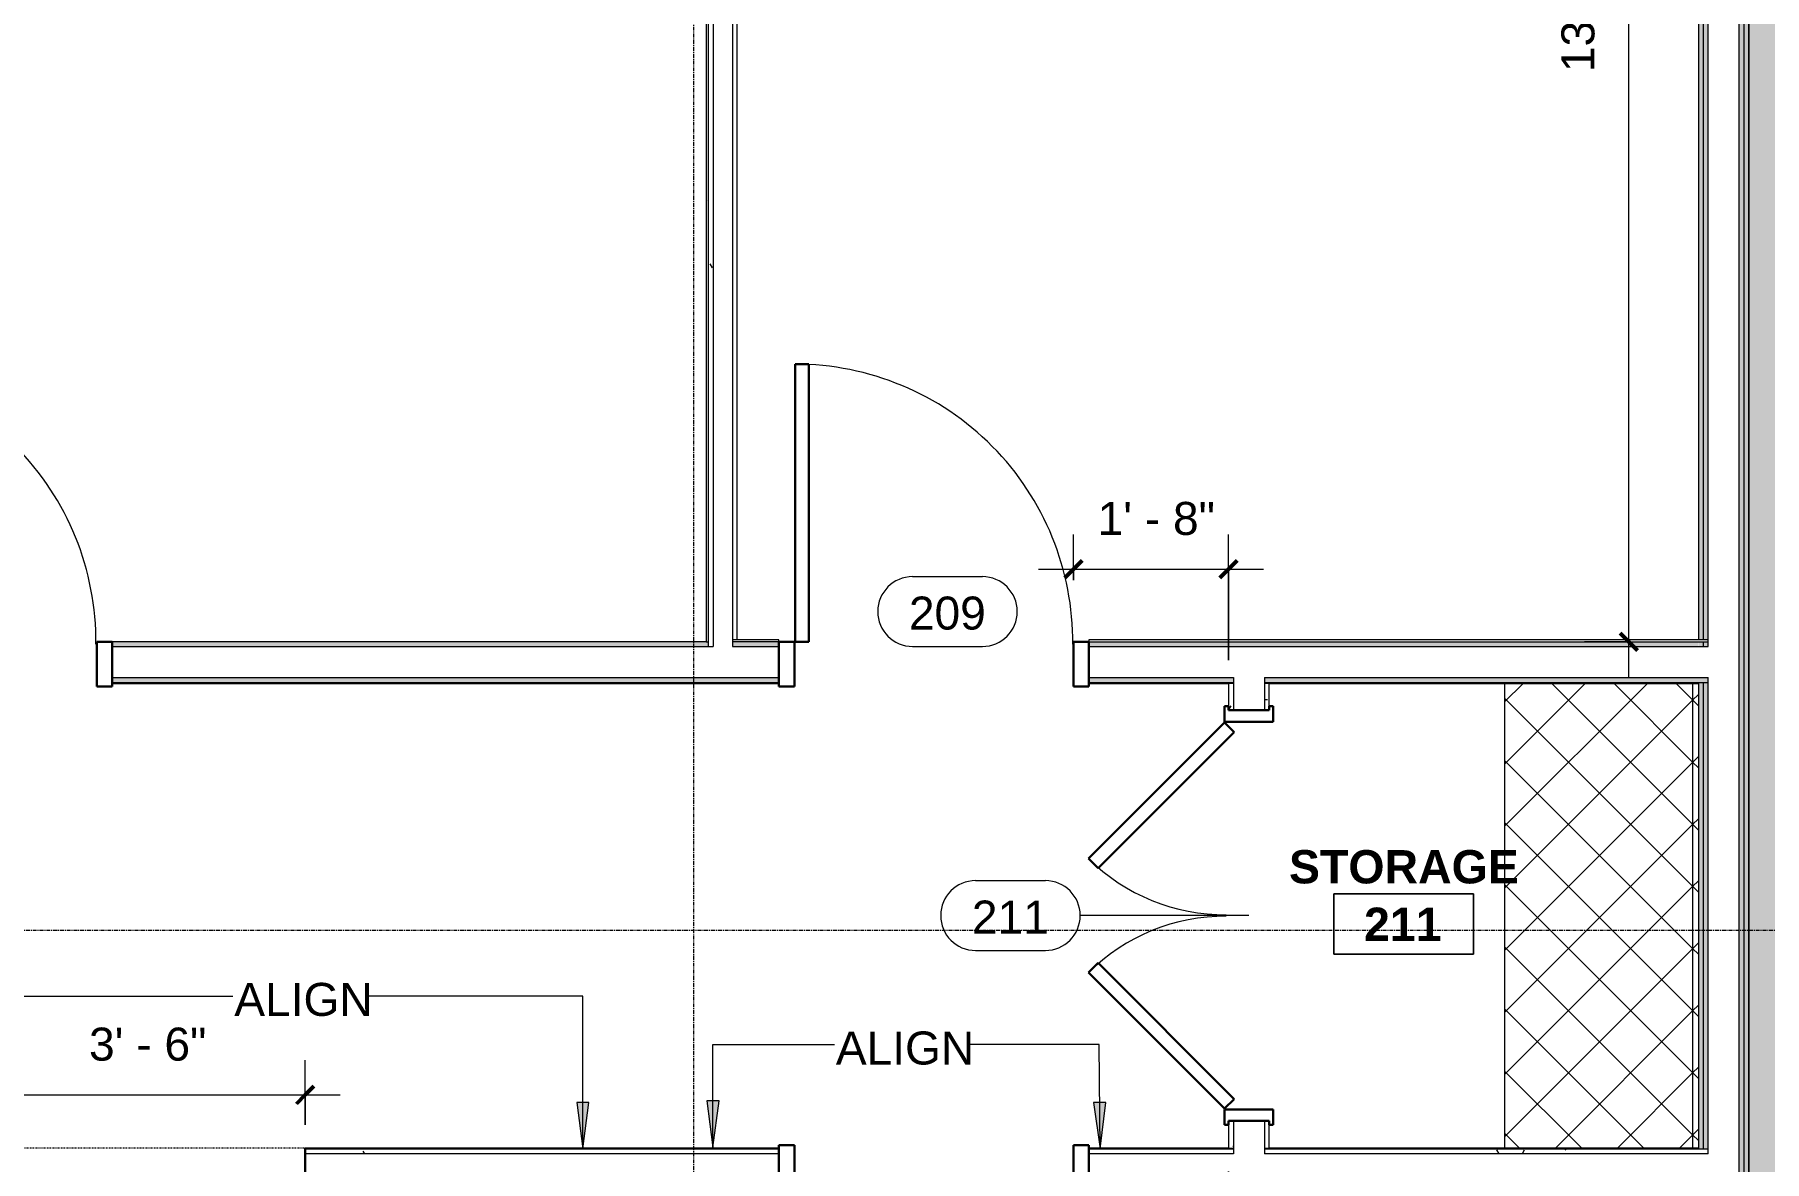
# Model space of a CAD drawing. Header units: inches. Extents: x 889 to 2667, y -546 to 1725.
# Drawn here: x 2240.9 to 2464.1, y 1434.2 to 1579.6 of the extents above; entities that cross this region are included whole.
import ezdxf

# ---------------------------------------------------------------- set-up
doc = ezdxf.new("R2010")
doc.units = ezdxf.units.IN
doc.header["$MEASUREMENT"] = 0
doc.linetypes.add('Grid Line 1_2_', pattern=[0.875, 0.5, -0.125, 0.125, -0.125])
doc.linetypes.add('Overhead', pattern=[0.15625, 0.09375, -0.0625])
for name, color, linetype, lineweight in [('A-ANNO-DIMS', 211, 'Continuous', 9), ('A-ANNO-DIMS-48', 211, 'Continuous', 9), ('A-AREA-IDEN', 2, 'Continuous', 9), ('A-DETL', 90, 'Continuous', 9), ('A-DETL-GENF', 92, 'Continuous', 9), ('A-DETL-MEDM', 33, 'Continuous', 30), ('A-DOOR', 31, 'Continuous', 18), ('A-DOOR-FRAM', 31, 'Continuous', 30), ('A-DOOR-IDEN', 31, 'Continuous', 9), ('A-WALL', 113, 'Continuous', 13), ('A-WALL-PATT', 111, 'Continuous', 18), ('G-ANNO-TEXT', 231, 'Continuous', 9), ('I-WALL', 2, 'Continuous', 18), ('Q-CASE', 31, 'Continuous', 9), ('S-GRID', 1, 'Continuous', 9)]:
    doc.layers.add(name, color=color, linetype=linetype, lineweight=lineweight)
doc.styles.add('Swis721 Lt BT_2', font='swissl.ttf', dxfattribs={"height": 4.257319})
doc.styles.add('Swis721 Lt BT_B', font='', dxfattribs={"height": 4.291988})
doc.styles.get('Swis721 Lt BT_B').set_extended_font_data('Swis721 Lt BT', bold=True)
doc.dimstyles.new('OTJ_-_3_32__Linear__1_2__Tolerance', dxfattribs={"dimscale": 12, "dimtxt": 4.5, "dimasz": 0.1875, "dimexe": 0.375, "dimexo": 0.25, "dimgap": 0.25, "dimtad": 1, "dimdec": 1, "dimrnd": 0.5, "dimzin": 3, "dimdsep": 46, "dimlunit": 4, "dimtxsty": 'Swis721 Lt BT_2', "dimblk1": 'OBLIQUE', "dimblk2": 'OBLIQUE', "dimsah": 1, "dimcen": 0.09, "dimdle": 0.375, "dimazin": 0, "dimtfac": 1, "dimtdec": 4, "dimtix": 1, "dimtmove": 0, "dimatfit": 3, "dimfxl": 1, "dimtvp": 1, "dimfrac": 2, "dimtolj": 1, "dimtzin": 0, "dimarcsym": 2})
pattern_1 = [(0, (2422.376, 0), (15.36, 3.84), [0.634, -10.886, 0.634, -10.886, -61.44]), (0, (2422.376, 0), (15.36, 3.84), [-23.04, 0.634, -22.406, 0.634, -10.886, -26.88]), (0, (2422.376, 0), (15.36, 3.84), [-57.6, 0.634, -7.046, 0.634, -18.566]), (120, (2428.136, 1.92), (-11.0055376, 11.38215), [0.634, -10.886, 0.634, -10.886, -61.44]), (120, (2428.136, 1.92), (-11.0055376, 11.38215), [-23.04, 0.634, -22.406, 0.634, -10.886, -26.88]), (120, (2428.136, 1.92), (-11.0055376, 11.38215), [-57.6, 0.634, -7.046, 0.634, -18.566]), (240, (2430.056, 9.6), (-4.3544624, -15.22215), [0.634, -10.886, 0.634, -10.886, -61.44]), (240, (2430.056, 9.6), (-4.3544624, -15.22215), [-23.04, 0.634, -22.406, 0.634, -10.886, -26.88]), (240, (2430.056, 9.6), (-4.3544624, -15.22215), [-57.6, 0.634, -7.046, 0.634, -18.566])]
pattern_2 = [(135, (3870.963, -33.188), (-4.006467, -4.006467), []), (225, (3870.963, -33.188), (4.006467, -4.006467), [])]

# ---------------------------------------------------------------- blocks, each defined once
blk = doc.blocks.new('Single Flush - OTJ_SOLIDFLUSH_ALUM-4815210-FIRST FLOOR CONSTRUCTION')
at = {"layer": 'A-DOOR', "lineweight": 30}
for p, q in [((16.15625, -2.6875), (17.90625, -2.6875)), ((16.15625, -38.5), (16.15625, -2.6875)), ((17.90625, -2.6875), (17.90625, -38.5)), ((17.90625, -38.5), (16.15625, -38.5))]:
    blk.add_line(p, q, dxfattribs=at)
at = {"layer": 'A-DOOR', "lineweight": 9}
blk.add_arc((17.90625, -2.6875), 35.8125, 179.5, 270, dxfattribs=at)
at = {"layer": 'A-DOOR-FRAM'}
for p, q in [((-20, 3.0625), (-20, -2.6875)), ((-20, 3.0625), (-18, 3.0625)), ((-18, 3.0625), (-18, -2.6875)), ((18.000004, 3.0625), (18.000004, -2.6875)), ((18.000004, 3.0625), (20.000004, 3.0625)), ((20.000004, 3.0625), (20.000004, -2.6875)), ((-20, -2.6875), (-18, -2.6875)), ((18.000004, -2.6875), (20.000004, -2.6875))]:
    blk.add_line(p, q, dxfattribs=at)
blk = doc.blocks.new('Door-Opening - 42_ x 80_-4757037-FIRST FLOOR CONSTRUCTION')
at = {"layer": 'A-DETL-GENF', "linetype": 'Overhead'}
for p, q in [((20.68, 2.69), (-21.32, 2.69)), ((-21.32, -2.69), (20.68, -2.69))]:
    blk.add_line(p, q, dxfattribs=at)
at = {"layer": 'A-DETL-MEDM'}
for p, q in [((-21.32, 2.69), (-21.32, -2.69)), ((20.68, -2.69), (20.68, 2.69))]:
    blk.add_line(p, q, dxfattribs=at)
blk = doc.blocks.new('Single Flush - OTJ_SOLIDFLUSH_ALUM-4815211-FIRST FLOOR CONSTRUCTION')
at = {"layer": 'A-DOOR', "lineweight": 30}
for p, q in [((16.15625, 38.5), (16.15625, 2.6875)), ((17.90625, 38.5), (16.15625, 38.5)), ((17.90625, 2.6875), (17.90625, 38.5)), ((16.15625, 2.6875), (17.90625, 2.6875))]:
    blk.add_line(p, q, dxfattribs=at)
at = {"layer": 'A-DOOR', "lineweight": 9}
blk.add_arc((17.90625, 2.6875), 35.8125, 90, 180.5, dxfattribs=at)
at = {"layer": 'A-DOOR-FRAM'}
for p, q in [((-20, -3.0625), (-20, 2.6875)), ((-20, 2.6875), (-18, 2.6875)), ((-18, -3.0625), (-18, 2.6875)), ((18.000004, -3.0625), (18.000004, 2.6875)), ((18.000004, 2.6875), (20.000004, 2.6875)), ((20.000004, -3.0625), (20.000004, 2.6875)), ((-20, -3.0625), (-18, -3.0625)), ((18.000004, -3.0625), (20.000004, -3.0625))]:
    blk.add_line(p, q, dxfattribs=at)
blk = doc.blocks.new('Double Flush - Int-F-WDMF-50_ x 84_-4815229-FIRST FLOOR CONSTRUCTION')
at = {"layer": 'A-DOOR', "lineweight": 30}
for p, q in [((-24.91, 3.12), (-7.36, 20.67)), ((-7.36, 20.67), (-6.12, 19.43)), ((7.36, 20.67), (6.12, 19.43)), ((24.91, 3.12), (7.36, 20.67)), ((-6.12, 19.43), (-23.67, 1.89)), ((6.12, 19.43), (23.67, 1.89)), ((-23.67, 1.89), (-24.91, 3.12)), ((23.67, 1.89), (24.91, 3.12))]:
    blk.add_line(p, q, dxfattribs=at)
at = {"layer": 'A-DOOR', "lineweight": 9}
for centre, start, end in [((-24.91, 3.12), 359.5, 45), ((24.91, 3.12), 135, 180.5)]:
    blk.add_arc(centre, 24.81, start, end, dxfattribs=at)
at = {"layer": 'A-DOOR-FRAM'}
for p, q in [((-27, 3.12), (-25, 3.12)), ((-27, 3.12), (-27, 2.62)), ((-27, 2.62), (-26.5, 2.62)), ((-26.5, -2.63), (-26.5, 2.62)), ((-25, -3.13), (-25, 3.12)), ((25, -3.13), (25, 3.12)), ((25, 3.12), (27, 3.12)), ((26.5, 2.62), (27, 2.62)), ((26.5, -2.63), (26.5, 2.62)), ((27, 3.12), (27, 2.62)), ((-27, -2.63), (-26.5, -2.63)), ((-27, -3.13), (-27, -2.63)), ((-27, -3.13), (-25, -3.13)), ((25, -3.13), (27, -3.13)), ((26.5, -2.63), (27, -2.63)), ((27, -3.13), (27, -2.63))]:
    blk.add_line(p, q, dxfattribs=at)
blk = doc.blocks.new('C-Counter Top - ADJ HEIGHT 3-4828371-FIRST FLOOR CONSTRUCTION')
at = {"layer": 'Q-CASE'}
h = blk.add_hatch(dxfattribs=at)
h.set_pattern_fill('FP_14', color=256, style=0, pattern_type=2)
h.set_pattern_definition(pattern_2)
h.paths.add_polyline_path([(12.68, -0.75), (12.68, 0), (-47.26, 0), (-47.26, -0.75), (12.53, -0.75)], flags=0)
h = blk.add_hatch(dxfattribs=at)
h.set_pattern_fill('FP_14', color=256, style=0, pattern_type=2)
h.set_pattern_definition(pattern_2)
h.paths.add_polyline_path([(12.68, -0.75), (-47.26, -0.75), (-47.26, -25), (12.68, -25)], flags=0)
for p, q in [((-47.26, -0.75), (12.68, -0.75)), ((-47.26, -25), (12.68, -25))]:
    blk.add_line(p, q, dxfattribs=at)
blk = doc.blocks.new('OTJ_ Room Tag - Room Name _ Number-360227-FIRST FLOOR CONSTRUCTION')
at = {"layer": 'A-AREA-IDEN'}
for p, q in [((-0.1881, -0.1636), (-0.1881, -0.0018)), ((-0.1881, -0.0018), (0.1869, -0.0018)), ((0.1869, -0.0018), (-0.1881, -0.0018)), ((-0.1881, -0.0018), (-0.1881, -0.1636)), ((0.1869, -0.0018), (0.1869, -0.1636)), ((0.1869, -0.1636), (0.1869, -0.0018)), ((0.1869, -0.1636), (-0.1881, -0.1636)), ((-0.1881, -0.1636), (0.1869, -0.1636))]:
    blk.add_line(p, q, dxfattribs=at)
blk = doc.blocks.new('Door Tag - Door Tag-41184-FIRST FLOOR CONSTRUCTION')
at = {"layer": 'A-DOOR-IDEN'}
for p, q in [((-0.09375, 0.09375), (0.09375, 0.09375)), ((-0.09375, -0.09375), (0.09375, -0.09375))]:
    blk.add_line(p, q, dxfattribs=at)
for centre, start, end in [((-0.09375, 0), 90, 270), ((0.09375, 0), 270, 90)]:
    blk.add_arc(centre, 0.09375, start, end, dxfattribs=at)
blk = doc.blocks.new('DIMBLOCK7-FIRST FLOOR CONSTRUCTION')
at = {"layer": 'A-ANNO-DIMS-48'}
for p, q in [((2446.56, 1496.72), (2446.56, 1672.79)), ((2447.97, 1668.29), (2442.06, 1668.29)), ((2446.56, 1668.29), (2447.97, 1668.29)), ((2440.87, 1501.22), (2451.06, 1501.22)), ((2446.56, 1501.22), (2440.87, 1501.22))]:
    blk.add_line(p, q, dxfattribs=at)
at = {"layer": 'A-ANNO-DIMS-48', "lineweight": 50}
for p, q in [((2446.56, 1668.29), (2445.44, 1669.41)), ((2446.56, 1668.29), (2447.69, 1667.16)), ((2446.56, 1501.22), (2445.44, 1502.35)), ((2446.56, 1501.22), (2447.69, 1500.1))]:
    blk.add_line(p, q, dxfattribs=at)
at = {"layer": 'A-ANNO-DIMS-48', "color": 0, "insert": (2437.88, 1574.72), "char_height": 4.257, "width": 24.0857, "attachment_point": 1, "rotation": 90, "line_spacing_factor": 1.00667, "style": 'Swis721 Lt BT_2'}
blk.add_mtext('13\' - 11"', dxfattribs=at)
blk = doc.blocks.new('_Oblique')
at = {"color": 0, "linetype": 'ByBlock', "lineweight": -2}
blk.add_line((-0.5, -0.5), (0.5, 0.5), dxfattribs=at)
blk = doc.blocks.new('DIMBLOCK9-FIRST FLOOR CONSTRUCTION')
at = {"layer": 'A-ANNO-DIMS-48'}
for p, q in [((2374.94, 1509.18), (2374.94, 1515.08)), ((2394.94, 1498.85), (2394.94, 1515.08)), ((2370.44, 1510.58), (2399.44, 1510.58)), ((2374.94, 1510.58), (2374.94, 1509.18)), ((2394.94, 1510.58), (2394.94, 1498.85))]:
    blk.add_line(p, q, dxfattribs=at)
at = {"layer": 'A-ANNO-DIMS-48', "lineweight": 50}
for p, q in [((2374.94, 1510.58), (2376.06, 1511.71)), ((2394.94, 1510.58), (2396.06, 1511.71)), ((2374.94, 1510.58), (2373.81, 1509.46)), ((2394.94, 1510.58), (2393.81, 1509.46))]:
    blk.add_line(p, q, dxfattribs=at)
at = {"layer": 'A-ANNO-DIMS-48', "color": 0, "insert": (2378.05, 1519.27), "char_height": 4.257, "width": 16.5429, "attachment_point": 1, "line_spacing_factor": 1.00667, "style": 'Swis721 Lt BT_2'}
blk.add_mtext('1\' - 8"', dxfattribs=at)
blk = doc.blocks.new('DIMBLOCK10-FIRST FLOOR CONSTRUCTION')
at = {"layer": 'A-ANNO-DIMS-48'}
for p, q in [((2394.94, 1432.91), (2394.94, 1412.51)), ((2394.94, 1417.01), (2394.94, 1432.91)), ((2374.94, 1415.6), (2374.94, 1421.51)), ((2370.44, 1417.01), (2399.44, 1417.01)), ((2374.94, 1417.01), (2374.94, 1415.6))]:
    blk.add_line(p, q, dxfattribs=at)
at = {"layer": 'A-ANNO-DIMS-48', "lineweight": 50}
for p, q in [((2374.94, 1417.01), (2373.81, 1415.88)), ((2374.94, 1417.01), (2376.06, 1418.13)), ((2394.94, 1417.01), (2393.81, 1415.88)), ((2394.94, 1417.01), (2396.06, 1418.13))]:
    blk.add_line(p, q, dxfattribs=at)
at = {"layer": 'A-ANNO-DIMS-48', "color": 0, "insert": (2378.05, 1425.69), "char_height": 4.257, "width": 16.5429, "attachment_point": 1, "line_spacing_factor": 1.00667, "style": 'Swis721 Lt BT_2'}
blk.add_mtext('1\' - 8"', dxfattribs=at)
blk = doc.blocks.new('DIMBLOCK11-FIRST FLOOR CONSTRUCTION')
at = {"layer": 'A-ANNO-DIMS-48'}
for p, q in [((2233.85, 1438.91), (2233.85, 1447.27)), ((2275.85, 1438.91), (2275.85, 1447.27)), ((2229.35, 1442.77), (2280.35, 1442.77)), ((2233.85, 1442.77), (2233.85, 1438.91)), ((2275.85, 1442.77), (2275.85, 1438.91))]:
    blk.add_line(p, q, dxfattribs=at)
at = {"layer": 'A-ANNO-DIMS-48', "lineweight": 50}
for p, q in [((2233.85, 1442.77), (2234.97, 1443.89)), ((2275.85, 1442.77), (2276.97, 1443.89)), ((2233.85, 1442.77), (2232.72, 1441.64)), ((2275.85, 1442.77), (2274.72, 1441.64))]:
    blk.add_line(p, q, dxfattribs=at)
at = {"layer": 'A-ANNO-DIMS-48', "color": 0, "insert": (2247.95, 1451.45), "char_height": 4.257, "width": 16.5429, "attachment_point": 1, "line_spacing_factor": 1.00667, "style": 'Swis721 Lt BT_2'}
blk.add_mtext('3\' - 6"', dxfattribs=at)

msp = doc.modelspace()

# ---------------------------------------------------------------- hatches: boundary and pattern name
at = {"layer": 'A-DETL-GENF', "transparency": 33554534}
h = msp.add_hatch(color=8, dxfattribs=at)
h.paths.add_polyline_path([(2592.19, 1071.93), (2606.52, 1071.93), (2606.52, 1100.16), (2592.19, 1100.16)], flags=0)
h.paths.add_polyline_path([(2039.82, 1071.93), (2039.82, 1105.04), (1979.81, 1105.04), (1979.81, 1071.93), (2002.81, 1071.93)], flags=0)
h.paths.add_polyline_path([(1861.16, 1071.93), (1974.94, 1071.93), (1974.94, 1100.16), (1861.16, 1100.16)], flags=0)
h.paths.add_polyline_path([(2497.19, 1071.93), (2587.31, 1071.93), (2587.31, 1100.16), (2497.19, 1100.16), (2497.19, 1076.14)], flags=0)
h.paths.add_polyline_path([(2045.07, 1071.93), (2189.07, 1071.93), (2189.07, 1099.79), (2045.07, 1099.79)], flags=0)
h.paths.add_polyline_path([(2386.33, 1071.93), (2427.44, 1071.93), (2427.44, 1100.16), (2194.32, 1100.16), (2194.32, 1071.93), (2327.01, 1071.93)], flags=0)
h.paths.add_polyline_path([(2432.31, 1071.93), (2492.31, 1071.93), (2492.31, 1100.16), (2432.31, 1100.16)], flags=0)
h.paths.add_polyline_path([(1953.81, 1105.04), (1956.81, 1105.04), (1956.81, 1184.04), (1861.16, 1184.04), (1861.16, 1105.04), (1930.06, 1105.04)], flags=0)
h.paths.add_polyline_path([(2587.31, 1105.04), (2606.52, 1105.04), (2606.52, 1184.04), (2552.19, 1184.04), (2552.19, 1197.04), (2503.19, 1197.04), (2503.19, 1184.04), (2432.06, 1184.04), (2432.06, 1105.04), (2557.06, 1105.04)], flags=0)
h.paths.add_polyline_path([(1897.17, 1188.29), (1953.81, 1188.29), (1953.81, 1247.04), (1923.06, 1247.04), (1923.06, 1273.79), (1904.81, 1273.79), (1904.81, 1303.29), (1930.06, 1303.29), (1930.06, 1329.66), (1861.16, 1329.66), (1861.16, 1188.29)], flags=0)
h.paths.add_polyline_path([(2557.06, 1188.91), (2606.52, 1188.91), (2606.52, 1255.04), (2557.06, 1255.04), (2557.06, 1197.04)], flags=0)
h.paths.add_polyline_path([(2462.06, 1188.91), (2498.31, 1188.91), (2498.31, 1211.04), (2552.19, 1211.04), (2552.19, 1255.04), (2432.06, 1255.04), (2432.06, 1188.91), (2448.84, 1188.91)], flags=0)
h.paths.add_polyline_path([(1934.59, 1251.29), (1953.81, 1251.29), (1953.81, 1281.04), (1934.31, 1281.04), (1934.31, 1273.79), (1927.31, 1273.79), (1927.31, 1251.29), (1930.06, 1251.29)], flags=0)
h.paths.add_polyline_path([(2552.19, 1259.91), (2606.52, 1259.91), (2606.52, 1668.29), (2462.06, 1668.29), (2462.06, 1259.91), (2513.35, 1259.91)], flags=0)
h.paths.add_polyline_path([(1935.81, 1259.99), (1935.81, 1272.09), (1936.62, 1272.09), (1936.62, 1266.29), (1947.5, 1266.29), (1947.5, 1272.09), (1948.31, 1272.09), (1948.31, 1259.99), (1947.5, 1259.99), (1947.5, 1265.78), (1936.62, 1265.78), (1936.62, 1259.99)], flags=0)
h.paths.add_polyline_path([(1930.14, 1334.54), (1953.81, 1334.54), (1953.81, 1441.66), (1861.16, 1441.66), (1861.16, 1334.54), (1930.06, 1334.54)], flags=0)
h.paths.add_polyline_path([(1948.64, 1446.54), (1953.81, 1446.54), (1953.81, 1554.66), (1861.16, 1554.66), (1861.16, 1446.54), (1938.03, 1446.54)], flags=0)
h.paths.add_polyline_path([(1953.81, 1559.54), (1953.81, 1651.04), (1930.06, 1651.04), (1930.06, 1668.29), (1926.07, 1668.29), (1926.07, 1670.29), (1862.07, 1670.29), (1862.07, 1668.29), (1861.16, 1668.29), (1861.16, 1559.54), (1946, 1559.54)], flags=0)
h.paths.add_polyline_path([(1953.81, 1655.29), (1953.81, 1668.29), (1934.31, 1668.29), (1934.31, 1655.29), (1952.76, 1655.29)], flags=0)
h.paths.add_polyline_path([(1946.48, 1656.99), (1946.48, 1661.83), (1937.64, 1661.83), (1937.64, 1656.99), (1936.96, 1656.99), (1936.96, 1667.09), (1937.64, 1667.09), (1937.64, 1662.25), (1946.48, 1662.25), (1946.48, 1667.09), (1947.16, 1667.09), (1947.16, 1656.99)], flags=0)
at = {"layer": 'A-WALL-PATT', "lineweight": 9}
h = msp.add_hatch(dxfattribs=at)
h.set_pattern_fill('FP_2', color=256, style=0, pattern_type=2)
h.set_pattern_definition(pattern_1)
h.paths.add_polyline_path([(2456.19, 1259.91), (2456.19, 1430.29), (2455.56, 1430.29), (2455.56, 1259.91)], flags=0)
h.paths.add_polyline_path([(2455.59, 1430.54), (2456.19, 1430.54), (2456.19, 1431.16), (2455.56, 1431.16), (2455.57, 1430.54)], flags=0)
h.paths.add_polyline_path([(2456.19, 1435.79), (2456.19, 1495.97), (2455.56, 1495.97), (2455.57, 1435.79)], flags=0)
h.paths.add_polyline_path([(2456.19, 1500.6), (2456.19, 1501.22), (2455.56, 1501.22), (2455.59, 1500.6), (2455.84, 1500.6)], flags=0)
h.paths.add_polyline_path([(2455.56, 1501.47), (2456.19, 1501.47), (2456.19, 1668.29), (2455.56, 1668.29), (2455.56, 1522.54)], flags=0)
h = msp.add_hatch(dxfattribs=at)
h.set_pattern_fill('FP_2', color=256, style=0, pattern_type=2)
h.set_pattern_definition(pattern_1)
h.paths.add_polyline_path([(2456.19, 1259.91), (2456.81, 1259.91), (2456.81, 1430.29), (2456.19, 1430.29), (2456.19, 1297.23)], flags=0)
h.paths.add_polyline_path([(2456.56, 1430.54), (2456.81, 1430.54), (2456.81, 1431.16), (2456.19, 1431.16), (2456.19, 1430.54), (2456.29, 1430.54)], flags=0)
h.paths.add_polyline_path([(2456.56, 1435.79), (2456.81, 1435.79), (2456.81, 1495.97), (2456.19, 1495.97), (2456.19, 1435.79)], flags=0)
h.paths.add_polyline_path([(2456.8, 1500.6), (2456.81, 1500.6), (2456.81, 1501.22), (2456.19, 1501.22), (2456.19, 1500.6), (2456.56, 1500.6)], flags=0)
h.paths.add_polyline_path([(2456.81, 1501.47), (2456.81, 1668.29), (2456.19, 1668.29), (2456.19, 1501.47), (2456.56, 1501.47)], flags=0)
h = msp.add_hatch(dxfattribs=at)
h.set_pattern_fill('FP_2', color=256, style=0, pattern_type=2)
h.set_pattern_definition(pattern_1)
h.paths.add_polyline_path([(2461.44, 1259.91), (2461.44, 1668.29), (2460.81, 1668.29), (2460.81, 1259.91)], flags=0)
h = msp.add_hatch(dxfattribs=at)
h.set_pattern_fill('FP_2', color=256, style=0, pattern_type=2)
h.set_pattern_definition(pattern_1)
h.paths.add_polyline_path([(2461.44, 1259.91), (2462.06, 1259.91), (2462.06, 1668.29), (2461.44, 1668.29), (2461.44, 1259.94)], flags=0)
h = msp.add_hatch(dxfattribs=at)
h.set_pattern_fill('FP_2', color=256, style=0, pattern_type=2)
h.set_pattern_definition(pattern_1)
h.paths.add_polyline_path([(2328.44, 1500.6), (2328.44, 1643.54), (2327.81, 1643.54), (2327.81, 1500.6)], flags=0)
h = msp.add_hatch(dxfattribs=at)
h.set_pattern_fill('FP_2', color=256, style=0, pattern_type=2)
h.set_pattern_definition(pattern_1)
h.paths.add_polyline_path([(2331.56, 1501.47), (2331.56, 1643.54), (2330.94, 1643.54), (2330.94, 1501.47)], flags=0)
h = msp.add_hatch(dxfattribs=at)
h.set_pattern_fill('FP_2', color=256, style=0, pattern_type=2)
h.set_pattern_definition(pattern_1)
h.paths.add_polyline_path([(2455.56, 1500.6), (2455.56, 1501.22), (2376.94, 1501.22), (2376.94, 1500.6), (2455.56, 1500.6)], flags=0)
h.paths.add_polyline_path([(2334.92, 1500.6), (2336.94, 1500.6), (2336.94, 1501.22), (2330.94, 1501.22), (2330.94, 1500.6), (2334.55, 1500.6)], flags=0)
h.paths.add_polyline_path([(2327.56, 1500.6), (2327.81, 1500.6), (2327.81, 1501.22), (2250.94, 1501.22), (2250.94, 1500.6), (2327.01, 1500.6)], flags=0)
h.paths.add_polyline_path([(2206.44, 1500.6), (2210.94, 1500.6), (2210.94, 1501.22), (2206.44, 1501.22), (2206.44, 1500.6)], flags=0)
h.paths.add_polyline_path([(2203.06, 1500.6), (2203.31, 1500.6), (2203.31, 1501.22), (2199.94, 1501.22), (2199.94, 1500.6), (2202.24, 1500.6)], flags=0)
h.paths.add_polyline_path([(2031.31, 1500.6), (2078.69, 1500.6), (2078.69, 1501.22), (2002.44, 1501.22), (2002.44, 1500.6), (2030.94, 1500.6)], flags=0)
h.paths.add_polyline_path([(2094.08, 1500.6), (2159.94, 1500.6), (2159.94, 1501.22), (2081.81, 1501.22), (2081.81, 1500.6)], flags=0)
h.paths.add_polyline_path([(1962.44, 1500.6), (1962.44, 1501.22), (1958.06, 1501.22), (1958.06, 1500.6), (1958.4, 1500.6)], flags=0)
h = msp.add_hatch(dxfattribs=at)
h.set_pattern_fill('FP_2', color=256, style=0, pattern_type=2)
h.set_pattern_definition(pattern_1)
h.paths.add_polyline_path([(2456.81, 1495.97), (2456.81, 1496.6), (2399.56, 1496.6), (2399.56, 1495.97), (2456.56, 1495.97)], flags=0)
h.paths.add_polyline_path([(2393.56, 1495.97), (2395.56, 1495.97), (2395.56, 1496.6), (2376.94, 1496.6), (2376.94, 1495.97), (2392.69, 1495.97)], flags=0)
h.paths.add_polyline_path([(2275.85, 1495.97), (2336.94, 1495.97), (2336.94, 1496.6), (2250.94, 1496.6), (2250.94, 1495.97)], flags=0)
h.paths.add_polyline_path([(2047.5, 1495.97), (2159.94, 1495.97), (2159.94, 1496.6), (2002.44, 1496.6), (2002.44, 1495.97), (2045.27, 1495.97)], flags=0)
h.paths.add_polyline_path([(2203.31, 1495.97), (2210.94, 1495.97), (2210.94, 1496.6), (2199.94, 1496.6), (2199.94, 1495.97), (2203.06, 1495.97)], flags=0)
h.paths.add_polyline_path([(1962.44, 1495.97), (1962.44, 1496.6), (1958.06, 1496.6), (1958.06, 1495.97)], flags=0)
h = msp.add_hatch(dxfattribs=at)
h.set_pattern_fill('FP_2', color=256, style=0, pattern_type=2)
h.set_pattern_definition(pattern_1)
h.paths.add_polyline_path([(2394.94, 1435.91), (2395.56, 1435.92), (2395.56, 1439.41), (2394.94, 1439.41)], flags=0)
h.paths.add_polyline_path([(2395.56, 1492.41), (2395.56, 1495.85), (2394.94, 1495.85), (2394.94, 1492.41)], flags=0)
h = msp.add_hatch(dxfattribs=at)
h.set_pattern_fill('FP_2', color=256, style=0, pattern_type=2)
h.set_pattern_definition(pattern_1)
h.paths.add_polyline_path([(2400.19, 1435.91), (2400.19, 1439.41), (2399.56, 1439.41), (2399.56, 1435.91)], flags=0)
h.paths.add_polyline_path([(2399.56, 1492.41), (2400.19, 1492.41), (2400.19, 1495.85), (2399.56, 1495.85)], flags=0)
h = msp.add_hatch(dxfattribs=at)
h.set_pattern_fill('FP_2', color=256, style=0, pattern_type=2)
h.set_pattern_definition(pattern_1)
h.paths.add_polyline_path([(2456.81, 1435.16), (2456.8, 1435.79), (2399.56, 1435.79), (2399.56, 1435.16), (2456.56, 1435.16)], flags=0)
h.paths.add_polyline_path([(2381.69, 1435.16), (2395.56, 1435.16), (2395.56, 1435.79), (2376.94, 1435.79), (2376.94, 1435.16), (2381.44, 1435.16)], flags=0)
h.paths.add_polyline_path([(2275.85, 1435.16), (2336.94, 1435.16), (2336.94, 1435.79), (2275.85, 1435.79)], flags=0)
h.paths.add_polyline_path([(2207.06, 1435.16), (2233.85, 1435.16), (2233.84, 1435.79), (2169.6, 1435.79), (2169.6, 1435.16), (2206.44, 1435.16)], flags=0)
h.paths.add_polyline_path([(2120.85, 1435.16), (2129.6, 1435.16), (2129.6, 1435.79), (2120.85, 1435.79)], flags=0)
at = {"layer": 'G-ANNO-TEXT'}
for points in [[(2311.65, 1435.8), (2312.44, 1441.8), (2310.86, 1441.8)], [(2328.43, 1436), (2329.22, 1442), (2327.64, 1442)], [(2378.39, 1435.8), (2379.12, 1441.81), (2377.54, 1441.79)]]:
    msp.add_hatch(color=7, dxfattribs=at).paths.add_polyline_path(points, flags=0)

# ---------------------------------------------------------------- linework, layer by layer
at = {"layer": 'A-DETL'}
msp.add_line((2462.06, 1668.29), (2462.06, 1259.91), dxfattribs=at)
at = {"layer": 'A-DOOR-IDEN'}
msp.add_line((2397.56, 1465.91), (2375.81, 1465.91), dxfattribs=at)
at = {"layer": 'A-WALL', "lineweight": 18}
for p, q in [((2456.19, 1501.47), (2456.19, 1668.29)), ((2456.81, 1500.6), (2456.81, 1668.29)), ((2460.81, 1259.91), (2460.81, 1668.29)), ((2461.44, 1259.91), (2461.44, 1668.29)), ((2327.81, 1643.54), (2327.81, 1500.6)), ((2328.44, 1643.54), (2328.44, 1500.6)), ((2330.94, 1643.54), (2330.94, 1500.6)), ((2250.94, 1500.6), (2328.44, 1500.6)), ((2327.56, 1501.22), (2327.81, 1501.22)), ((2331.56, 1501.47), (2330.94, 1501.47)), ((2336.94, 1501.22), (2330.94, 1501.22)), ((2330.94, 1500.6), (2336.94, 1500.6)), ((2376.94, 1501.22), (2456.81, 1501.22)), ((2376.94, 1500.6), (2456.81, 1500.6)), ((2456.81, 1501.47), (2455.56, 1501.47)), ((2456.19, 1500.6), (2456.19, 1501.22)), ((2250.94, 1496.6), (2336.94, 1496.6)), ((2250.94, 1495.97), (2336.94, 1495.97)), ((2376.94, 1496.6), (2395.56, 1496.6)), ((2376.94, 1495.97), (2395.56, 1495.97)), ((2395.56, 1495.85), (2394.94, 1495.85)), ((2395.56, 1496.6), (2395.56, 1492.41)), ((2399.56, 1496.6), (2456.81, 1496.6)), ((2399.56, 1496.6), (2399.56, 1492.41)), ((2399.56, 1495.97), (2456.81, 1495.97)), ((2400.19, 1495.85), (2399.56, 1495.85)), ((2455.56, 1495.85), (2455.56, 1495.97)), ((2456.19, 1435.79), (2456.19, 1495.97)), ((2456.81, 1435.16), (2456.81, 1496.6)), ((2395.56, 1439.41), (2395.56, 1435.16)), ((2399.56, 1439.41), (2399.56, 1435.16)), ((2336.94, 1435.79), (2275.85, 1435.79)), ((2336.94, 1435.16), (2275.85, 1435.16)), ((2395.56, 1435.79), (2376.94, 1435.79)), ((2395.56, 1435.16), (2376.94, 1435.16)), ((2394.94, 1435.91), (2395.56, 1435.91)), ((2399.56, 1435.91), (2400.19, 1435.91)), ((2456.81, 1435.79), (2399.56, 1435.79)), ((2456.81, 1435.16), (2399.56, 1435.16)), ((2455.56, 1435.79), (2455.56, 1435.91))]:
    msp.add_line(p, q, dxfattribs=at)
at = {"layer": 'G-ANNO-TEXT', "color": 7}
for p, q in [((2219.72, 1455.52), (2266.5, 1455.52)), ((2310.75, 1455.52), (2283.66, 1455.52)), ((2311.65, 1455.52), (2310.75, 1455.52)), ((2311.65, 1435.8), (2311.65, 1455.52)), ((2328.43, 1449.26), (2344.1, 1449.26)), ((2328.43, 1436), (2328.43, 1449.26)), ((2378.26, 1449.26), (2361.26, 1449.26)), ((2378.39, 1435.8), (2378.26, 1449.26)), ((2312.44, 1441.8), (2310.86, 1441.8)), ((2310.86, 1441.8), (2311.65, 1435.8)), ((2311.65, 1435.8), (2312.44, 1441.8)), ((2329.22, 1442), (2327.64, 1442)), ((2327.64, 1442), (2328.43, 1436)), ((2328.43, 1436), (2329.22, 1442)), ((2379.12, 1441.81), (2377.54, 1441.79)), ((2377.54, 1441.79), (2378.39, 1435.8)), ((2378.39, 1435.8), (2379.12, 1441.81))]:
    msp.add_line(p, q, dxfattribs=at)
at = {"layer": 'I-WALL'}
for p, q in [((2455.56, 1668.29), (2455.56, 1501.47)), ((2462.06, 1259.91), (2462.06, 1668.29)), ((2327.56, 1643.54), (2327.56, 1501.22)), ((2331.56, 1501.47), (2331.56, 1643.54)), ((2327.56, 1501.22), (2250.94, 1501.22)), ((2250.94, 1501.22), (2250.94, 1495.85)), ((2336.94, 1501.47), (2331.56, 1501.47)), ((2336.94, 1495.85), (2336.94, 1501.47)), ((2376.94, 1501.47), (2376.94, 1495.85)), ((2455.56, 1501.47), (2376.94, 1501.47)), ((2250.94, 1495.85), (2336.94, 1495.85)), ((2376.94, 1495.85), (2394.94, 1495.85)), ((2394.94, 1495.85), (2394.94, 1492.41)), ((2400.19, 1495.85), (2455.56, 1495.85)), ((2400.19, 1492.41), (2400.19, 1495.85)), ((2455.56, 1495.85), (2455.56, 1435.91)), ((2394.94, 1492.41), (2400.19, 1492.41)), ((2400.19, 1439.41), (2394.94, 1439.41)), ((2394.94, 1439.41), (2394.94, 1435.91)), ((2400.19, 1435.91), (2400.19, 1439.41)), ((2336.94, 1435.91), (2275.85, 1435.91)), ((2336.94, 1430.29), (2336.94, 1435.91)), ((2394.94, 1435.91), (2376.94, 1435.91)), ((2376.94, 1435.91), (2376.94, 1430.29)), ((2455.56, 1435.91), (2400.19, 1435.91))]:
    msp.add_line(p, q, dxfattribs=at)
at = {"layer": 'S-GRID', "linetype": 'Grid Line 1_2_'}
for p, q in [((2325.96, 1023.57), (2325.96, 1712.92)), ((1812.82, 1464.04), (2654.85, 1464.04))]:
    msp.add_line(p, q, dxfattribs=at)

# ---------------------------------------------------------------- block references
at = {"layer": 'A-AREA-IDEN', "xscale": 47.99999999999997, "yscale": 47.99999999999997, "zscale": 47.99999999999997}
msp.add_blockref('OTJ_ Room Tag - Room Name _ Number-360227-FIRST FLOOR CONSTRUCTION', (2417.56, 1468.78), dxfattribs=at)
at = {"layer": 'A-DOOR'}
for name, p, rotation in [('Single Flush - OTJ_SOLIDFLUSH_ALUM-4815210-FIRST FLOOR CONSTRUCTION', (2230.94, 1498.54), 180), ('Single Flush - OTJ_SOLIDFLUSH_ALUM-4815210-FIRST FLOOR CONSTRUCTION', (2356.94, 1498.54), 180), ('Double Flush - Int-F-WDMF-50_ x 84_-4815229-FIRST FLOOR CONSTRUCTION', (2397.56, 1465.91), 89.99999999999991), ('Door-Opening - 42_ x 80_-4757037-FIRST FLOOR CONSTRUCTION', (2254.52, 1433.22), 180), ('Single Flush - OTJ_SOLIDFLUSH_ALUM-4815211-FIRST FLOOR CONSTRUCTION', (2356.94, 1433.22), 180)]:
    msp.add_blockref(name, p, dxfattribs=dict(at, rotation=rotation))
at = {"layer": 'A-DOOR-IDEN', "xscale": 47.99999999999997, "yscale": 47.99999999999997, "zscale": 47.99999999999997}
for p in [(2358.69, 1505.13), (2366.81, 1465.91)]:
    msp.add_blockref('Door Tag - Door Tag-41184-FIRST FLOOR CONSTRUCTION', p, dxfattribs=at)
at = {"layer": 'Q-CASE', "rotation": 269.9999999999995}
msp.add_blockref('C-Counter Top - ADJ HEIGHT 3-4828371-FIRST FLOOR CONSTRUCTION', (2455.56, 1448.59), dxfattribs=at)

# ---------------------------------------------------------------- texts
at = {"layer": 'A-AREA-IDEN', "char_height": 4.292, "attachment_point": 2, "line_spacing_factor": 0.998538, "style": 'Swis721 Lt BT_B'}
for s, insert, width in [('STORAGE', (2417.56, 1474.35), 32.508), ('211', (2417.42, 1466.93), 11.502)]:
    msp.add_mtext(s, dxfattribs=dict(at, insert=insert, width=width))
at = {"layer": 'A-DOOR-IDEN', "char_height": 4.257, "width": 11.34, "attachment_point": 2, "line_spacing_factor": 1.00667, "style": 'Swis721 Lt BT_2'}
for s, insert in [('209', (2358.67, 1507.06)), ('211', (2366.79, 1467.84))]:
    msp.add_mtext(s, dxfattribs=dict(at, insert=insert))
at = {"layer": 'G-ANNO-TEXT', "color": 7, "char_height": 4.257, "width": 20.142, "attachment_point": 1, "line_spacing_factor": 1.00667, "style": 'Swis721 Lt BT_2'}
for insert in [(2266.69, 1457.22), (2344.29, 1450.95)]:
    msp.add_mtext('ALIGN', dxfattribs=dict(at, insert=insert))

# ---------------------------------------------------------------- dimensions: what is measured, and where the dimension line sits
at = {"layer": 'A-ANNO-DIMS'}
dim = msp.add_linear_dim(base=(2446.56, 1668.29), p1=(2437.87, 1501.22), p2=(2444.97, 1668.29), angle=90, dimstyle='OTJ_-_3_32__Linear__1_2__Tolerance', override={"dimpost": '<>', "dimfxl": 167.213448}, dxfattribs=at)
dim.commit()
dim.dimension.update_dxf_attribs({"geometry": 'DIMBLOCK7-FIRST FLOOR CONSTRUCTION', "text_midpoint": (2441.38, 1584.75)})
for base, p1, p2, override, picture, middle in [((2394.94, 1510.58), (2374.94, 1512.18), (2394.94, 1495.85), {"dimpost": '<>', "dimfxl": 25.818027}, 'DIMBLOCK9-FIRST FLOOR CONSTRUCTION', (2384.94, 1515.77)), ((2275.85, 1442.77), (2233.85, 1435.91), (2275.85, 1435.91), {"dimpost": '<>', "dimfxl": 42}, 'DIMBLOCK11-FIRST FLOOR CONSTRUCTION', (2254.85, 1447.95)), ((2394.94, 1417.01), (2374.94, 1418.6), (2394.94, 1435.91), {"dimpost": '<>', "dimfxl": 26.453199}, 'DIMBLOCK10-FIRST FLOOR CONSTRUCTION', (2384.94, 1422.19))]:
    dim = msp.add_linear_dim(base=base, p1=p1, p2=p2, dimstyle='OTJ_-_3_32__Linear__1_2__Tolerance', override=override, dxfattribs=at)
    dim.commit()
    dim.dimension.update_dxf_attribs({"geometry": picture, "text_midpoint": middle})

doc.saveas('drawing.dxf')
